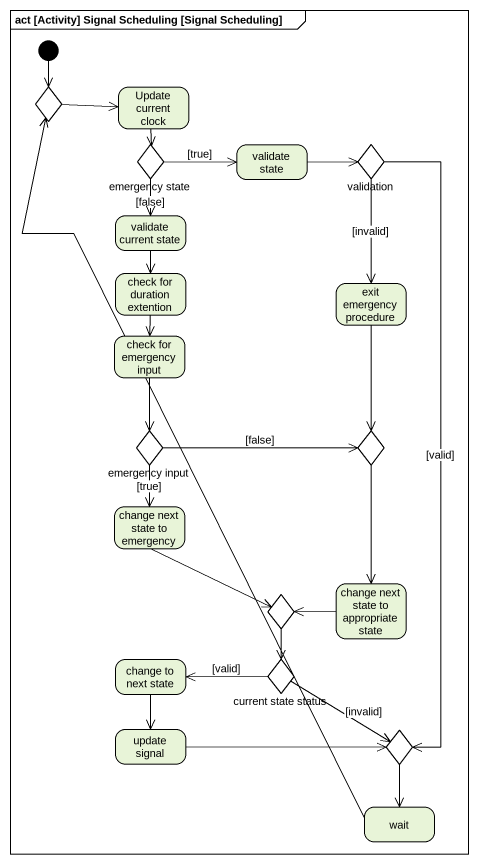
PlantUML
@startuml
mainframe act [Activity] Signal Scheduling [Signal Scheduling]
hide empty description
state choice1 <<choice>>
state "Update current clock" as Update_current_clock
state "emergency state" as emergency_state <<choice>>
state "validate state" as validate_state
state validation <<choice>>
state "validate current state" as validate_current_state
state "check for duration extention" as check_for_duration_extention
state "exit emergency procedure" as exit_emergency_procedure
state "check for emergency input" as check_for_emergency_input
state "emergency input" as emergency_input <<choice>>
state choice2 <<choice>>
state "change next state to emergency" as change_next_state_to
state choice3 <<choice>>
state "change next state to appropriate state" as change_next_state_to_2
state "change to next state" as change_to_next_state
state "current state status" as current_state_status <<choice>>
state "update signal" as update_signal
state choice4 <<choice>>
state wait
[*] --> choice1
choice1 -right-> Update_current_clock
Update_current_clock --> emergency_state
emergency_state -right-> validate_state : [true]
emergency_state --> validate_current_state : [false]
validate_state -right-> validation
validation --> exit_emergency_procedure : [invalid]
validation --> choice4 : [valid]
validate_current_state --> check_for_duration_extention
check_for_duration_extention --> check_for_emergency_input
exit_emergency_procedure --> choice2
check_for_emergency_input --> emergency_input
emergency_input -right-> choice2 : [false]
emergency_input --> change_next_state_to : [true]
choice2 --> change_next_state_to_2
change_next_state_to --> choice3
choice3 --> current_state_status
change_next_state_to_2 -left-> choice3
change_to_next_state --> update_signal
current_state_status -left-> change_to_next_state : [valid]
current_state_status -right-> choice4 : [invalid]
update_signal -right-> choice4
choice4 --> wait
wait -up-> choice1
@enduml
